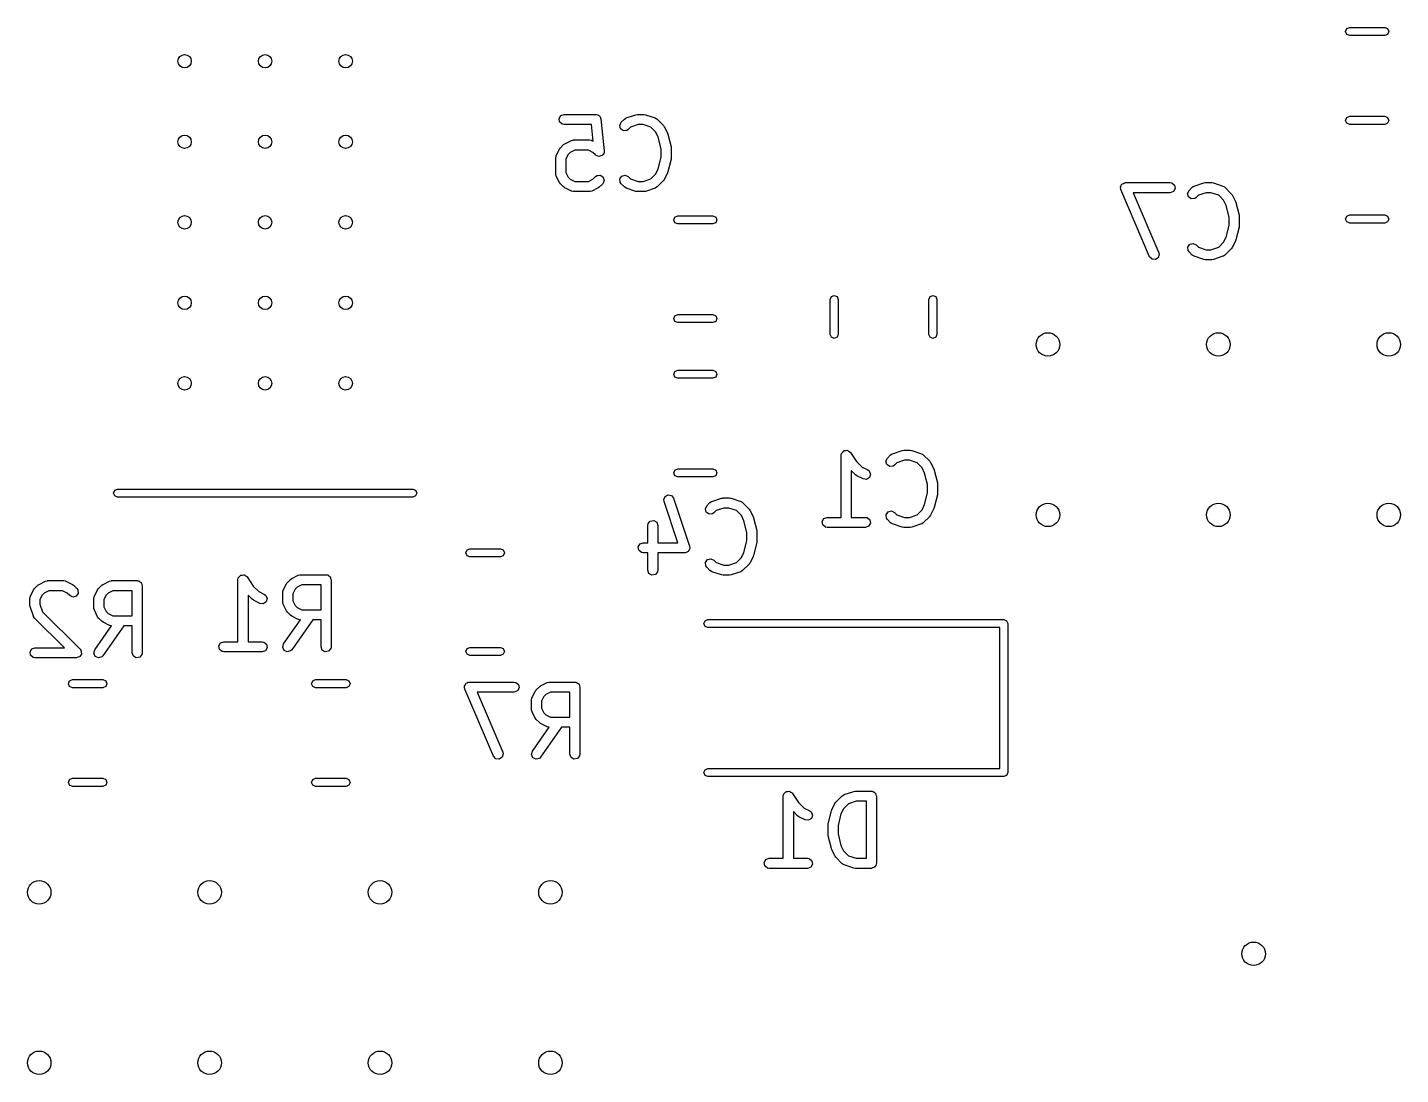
# Model space of a CAD drawing. Extents: x 0.28 to 2.02, y 0.33 to 1.71.
# Drawn here: x 1.172 to 1.978, y 0.329 to 0.943 of the extents above; entities that cross this region are included whole.
import ezdxf

# ---------------------------------------------------------------- set-up
doc = ezdxf.new("R2010")
doc.units = 0
doc.header["$MEASUREMENT"] = 0
doc.layers.add('BLACK', color=7, linetype='CONTINUOUS')

msp = doc.modelspace()

# ---------------------------------------------------------------- linework, layer by layer
at = {"layer": 'BLACK', "linetype": 'CONTINUOUS'}
for p, q in [((1.94535, 0.941063), (1.94604, 0.942733)), ((1.94604, 0.942733), (1.94771, 0.943425)), ((1.94771, 0.943425), (1.96829, 0.943425)), ((1.96829, 0.943425), (1.96996, 0.942733)), ((1.96996, 0.942733), (1.97065, 0.941063)), ((1.94604, 0.939393), (1.94535, 0.941063)), ((1.94771, 0.938701), (1.94604, 0.939393)), ((1.96829, 0.938701), (1.94771, 0.938701)), ((1.96996, 0.939393), (1.96829, 0.938701)), ((1.97065, 0.941063), (1.96996, 0.939393)), ((1.48378, 0.889977), (1.48479, 0.891726)), ((1.48413, 0.887987), (1.48378, 0.889977)), ((1.48568, 0.886689), (1.48413, 0.887987)), ((1.48479, 0.891726), (1.48669, 0.892417)), ((1.48669, 0.886511), (1.48568, 0.886689)), ((1.48669, 0.892417), (1.50544, 0.892417)), ((1.50276, 0.886511), (1.48669, 0.886511)), ((1.50374, 0.87674), (1.50276, 0.886511)), ((1.50544, 0.892417), (1.50559, 0.892389)), ((1.50559, 0.892389), (1.50566, 0.892408)), ((1.50566, 0.892408), (1.50577, 0.892358)), ((1.50577, 0.892358), (1.50645, 0.892239)), ((1.50645, 0.892239), (1.50693, 0.891835)), ((1.50693, 0.891835), (1.5075, 0.891577)), ((1.5075, 0.891577), (1.50768, 0.891206)), ((1.50768, 0.891206), (1.50799, 0.89094)), ((1.50799, 0.89094), (1.5081, 0.890323)), ((1.5081, 0.890323), (1.50837, 0.889758)), ((1.50837, 0.889758), (1.51025, 0.87101)), ((1.51937, 0.885972), (1.52022, 0.887802)), ((1.52022, 0.887802), (1.5221, 0.889677)), ((1.5221, 0.889677), (1.52294, 0.890265)), ((1.52294, 0.890265), (1.52311, 0.890281)), ((1.52311, 0.890281), (1.52325, 0.89039)), ((1.52325, 0.89039), (1.52887, 0.892265)), ((1.53029, 0.886511), (1.52578, 0.885008)), ((1.52887, 0.892265), (1.52975, 0.892395)), ((1.52975, 0.892395), (1.52981, 0.892417)), ((1.52981, 0.892417), (1.53356, 0.892417)), ((1.53308, 0.886511), (1.53029, 0.886511)), ((1.53759, 0.885008), (1.53308, 0.886511)), ((1.53356, 0.892417), (1.53443, 0.892263)), ((1.53443, 0.892263), (1.53449, 0.892265)), ((1.53449, 0.892265), (1.54012, 0.89039)), ((1.54012, 0.89039), (1.54102, 0.889902)), ((1.54102, 0.889902), (1.54111, 0.889752)), ((1.54111, 0.889752), (1.54127, 0.889677)), ((1.54127, 0.889677), (1.54502, 0.885927)), ((1.94535, 0.888937), (1.94604, 0.890607)), ((1.94604, 0.887267), (1.94535, 0.888937)), ((1.94604, 0.890607), (1.94771, 0.891299)), ((1.94771, 0.886575), (1.94604, 0.887267)), ((1.94771, 0.891299), (1.96829, 0.891299)), ((1.96829, 0.886575), (1.94771, 0.886575)), ((1.96829, 0.891299), (1.96996, 0.890607)), ((1.96996, 0.887267), (1.96829, 0.886575)), ((1.96996, 0.890607), (1.97065, 0.888937)), ((1.97065, 0.888937), (1.96996, 0.887267)), ((1.51989, 0.884021), (1.51937, 0.885972)), ((1.52155, 0.882862), (1.51989, 0.884021)), ((1.52356, 0.883038), (1.52155, 0.882862)), ((1.5244, 0.883626), (1.52356, 0.883038)), ((1.52578, 0.885008), (1.5244, 0.883626)), ((1.54051, 0.88209), (1.53759, 0.885008)), ((1.54202, 0.879059), (1.54051, 0.88209)), ((1.54373, 0.872227), (1.54202, 0.879059)), ((1.54502, 0.885927), (1.54553, 0.885204)), ((1.54553, 0.885204), (1.54557, 0.88516)), ((1.54557, 0.88516), (1.54745, 0.881411)), ((1.54745, 0.881411), (1.54759, 0.880922)), ((1.54759, 0.880922), (1.54767, 0.880806)), ((1.54767, 0.880806), (1.54955, 0.873307)), ((1.48217, 0.868287), (1.48405, 0.872037)), ((1.48405, 0.872037), (1.48457, 0.872746)), ((1.48457, 0.872746), (1.4846, 0.872804)), ((1.4846, 0.872804), (1.48648, 0.874679)), ((1.48648, 0.874679), (1.4872, 0.875185)), ((1.4872, 0.875185), (1.48724, 0.875232)), ((1.48724, 0.875232), (1.49099, 0.877107)), ((1.49301, 0.871513), (1.49031, 0.870164)), ((1.49099, 0.877107), (1.49198, 0.877399)), ((1.49198, 0.877399), (1.49215, 0.877358)), ((1.49215, 0.877358), (1.49231, 0.877418)), ((1.49231, 0.877418), (1.50169, 0.877418)), ((1.50099, 0.871513), (1.49301, 0.871513)), ((1.50369, 0.870164), (1.50099, 0.871513)), ((1.50169, 0.877418), (1.5027, 0.87724)), ((1.5027, 0.87724), (1.50283, 0.877127)), ((1.50283, 0.877127), (1.50301, 0.877107)), ((1.50301, 0.877107), (1.50374, 0.87674)), ((1.51025, 0.87101), (1.51017, 0.869987)), ((1.54373, 0.86733), (1.54373, 0.872227)), ((1.54955, 0.873307), (1.54959, 0.872719)), ((1.54959, 0.872719), (1.54963, 0.872591)), ((1.54963, 0.872591), (1.54963, 0.866967)), ((1.48186, 0.866967), (1.48204, 0.867977)), ((1.48186, 0.857593), (1.48186, 0.866967)), ((1.48204, 0.867977), (1.48215, 0.868112)), ((1.48215, 0.868112), (1.48217, 0.868287)), ((1.48912, 0.868967), (1.48777, 0.86627)), ((1.48777, 0.86627), (1.48777, 0.85829)), ((1.49031, 0.870164), (1.48912, 0.868967)), ((1.50522, 0.868628), (1.50369, 0.870164)), ((1.50524, 0.86862), (1.50522, 0.868628)), ((1.50525, 0.868603), (1.50524, 0.86862)), ((1.50616, 0.868194), (1.50525, 0.868603)), ((1.50705, 0.867775), (1.50616, 0.868194)), ((1.50707, 0.86778), (1.50705, 0.867775)), ((1.50709, 0.867772), (1.50707, 0.86778)), ((1.50805, 0.868041), (1.50709, 0.867772)), ((1.50901, 0.868297), (1.50805, 0.868041)), ((1.50902, 0.868313), (1.50901, 0.868297)), ((1.50904, 0.868319), (1.50902, 0.868313)), ((1.5096, 0.86914), (1.50904, 0.868319)), ((1.51016, 0.869952), (1.5096, 0.86914)), ((1.51017, 0.869987), (1.51016, 0.869971)), ((1.51016, 0.869971), (1.51016, 0.869952)), ((1.54202, 0.860498), (1.54373, 0.86733)), ((1.54955, 0.866251), (1.54767, 0.858751)), ((1.54963, 0.866967), (1.54953, 0.866386)), ((1.54953, 0.866386), (1.54955, 0.866251)), ((1.48192, 0.857427), (1.48186, 0.857593)), ((1.48188, 0.857255), (1.48192, 0.857427)), ((1.48217, 0.856272), (1.48188, 0.857255)), ((1.48405, 0.852523), (1.48217, 0.856272)), ((1.48777, 0.85829), (1.48912, 0.855592)), ((1.48912, 0.855592), (1.49031, 0.854395)), ((1.49031, 0.854395), (1.49301, 0.853046)), ((1.50099, 0.853046), (1.50369, 0.854395)), ((1.50369, 0.854395), (1.50522, 0.855931)), ((1.50522, 0.855931), (1.50606, 0.856519)), ((1.50606, 0.856519), (1.50808, 0.856695)), ((1.50808, 0.856695), (1.50973, 0.855537)), ((1.50973, 0.855537), (1.51025, 0.853586)), ((1.51946, 0.854608), (1.52062, 0.856262)), ((1.51963, 0.852595), (1.51946, 0.854608)), ((1.52062, 0.856262), (1.52257, 0.856785)), ((1.52257, 0.856785), (1.5244, 0.855931)), ((1.5244, 0.855931), (1.52578, 0.854549)), ((1.52578, 0.854549), (1.53029, 0.853046)), ((1.53308, 0.853046), (1.53759, 0.854549)), ((1.53759, 0.854549), (1.54051, 0.857467)), ((1.54051, 0.857467), (1.54202, 0.860498)), ((1.54557, 0.854398), (1.54505, 0.853689)), ((1.54745, 0.858147), (1.54557, 0.854398)), ((1.54746, 0.858286), (1.54745, 0.858147)), ((1.54767, 0.858751), (1.54746, 0.858286)), ((1.48409, 0.852479), (1.48405, 0.852523)), ((1.4846, 0.851755), (1.48409, 0.852479)), ((1.48648, 0.849881), (1.4846, 0.851755)), ((1.48653, 0.849853), (1.48648, 0.849881)), ((1.48724, 0.849327), (1.48653, 0.849853)), ((1.49099, 0.847453), (1.48724, 0.849327)), ((1.49117, 0.847433), (1.49099, 0.847453)), ((1.4913, 0.847319), (1.49117, 0.847433)), ((1.49231, 0.847141), (1.4913, 0.847319)), ((1.50169, 0.847141), (1.49231, 0.847141)), ((1.49301, 0.853046), (1.50099, 0.853046)), ((1.50185, 0.847201), (1.50169, 0.847141)), ((1.50202, 0.84716), (1.50185, 0.847201)), ((1.50301, 0.847453), (1.50202, 0.84716)), ((1.50676, 0.849327), (1.50301, 0.847453)), ((1.5068, 0.849374), (1.50676, 0.849327)), ((1.50752, 0.849881), (1.5068, 0.849374)), ((1.5094, 0.851755), (1.50752, 0.849881)), ((1.51025, 0.853586), (1.5094, 0.851755)), ((1.52022, 0.851755), (1.51963, 0.852595)), ((1.5221, 0.849881), (1.52022, 0.851755)), ((1.52226, 0.849806), (1.5221, 0.849881)), ((1.52235, 0.849656), (1.52226, 0.849806)), ((1.52325, 0.849167), (1.52235, 0.849656)), ((1.52887, 0.847293), (1.52325, 0.849167)), ((1.52894, 0.847294), (1.52887, 0.847293)), ((1.52981, 0.847141), (1.52894, 0.847294)), ((1.53356, 0.847141), (1.52981, 0.847141)), ((1.53029, 0.853046), (1.53308, 0.853046)), ((1.53362, 0.847163), (1.53356, 0.847141)), ((1.53449, 0.847293), (1.53362, 0.847163)), ((1.54012, 0.849167), (1.53449, 0.847293)), ((1.54025, 0.849277), (1.54012, 0.849167)), ((1.54043, 0.849292), (1.54025, 0.849277)), ((1.54127, 0.849881), (1.54043, 0.849292)), ((1.54502, 0.85363), (1.54127, 0.849881)), ((1.54505, 0.853689), (1.54502, 0.85363)), ((1.81324, 0.849299), (1.81334, 0.849633)), ((1.81348, 0.848301), (1.81324, 0.849299)), ((1.81328, 0.849977), (1.81363, 0.850573)), ((1.81334, 0.849633), (1.81328, 0.849977)), ((1.83035, 0.808931), (1.81348, 0.848301)), ((1.81363, 0.850573), (1.81383, 0.851233)), ((1.81383, 0.851233), (1.81412, 0.851424)), ((1.81412, 0.851424), (1.81429, 0.851726)), ((1.81429, 0.851726), (1.81494, 0.851961)), ((1.81494, 0.851961), (1.81552, 0.852339)), ((1.81552, 0.852339), (1.81586, 0.852297)), ((1.81586, 0.852297), (1.81619, 0.852417)), ((1.81619, 0.852417), (1.84244, 0.852417)), ((1.84244, 0.846511), (1.82067, 0.846511)), ((1.82067, 0.846511), (1.83578, 0.811257)), ((1.84244, 0.852417), (1.84345, 0.852239)), ((1.84434, 0.847202), (1.84244, 0.846511)), ((1.84345, 0.852239), (1.845, 0.85094)), ((1.84535, 0.848951), (1.84434, 0.847202)), ((1.845, 0.85094), (1.84535, 0.848951)), ((1.85262, 0.845972), (1.85347, 0.847802)), ((1.85347, 0.847802), (1.85535, 0.849677)), ((1.85535, 0.849677), (1.85619, 0.850265)), ((1.85619, 0.850265), (1.85636, 0.850281)), ((1.85636, 0.850281), (1.8565, 0.85039)), ((1.8565, 0.85039), (1.86213, 0.852265)), ((1.86354, 0.846511), (1.85903, 0.845008)), ((1.86213, 0.852265), (1.863, 0.852395)), ((1.863, 0.852395), (1.86306, 0.852417)), ((1.86306, 0.852417), (1.86681, 0.852417)), ((1.86633, 0.846511), (1.86354, 0.846511)), ((1.87084, 0.845008), (1.86633, 0.846511)), ((1.86681, 0.852417), (1.86768, 0.852263)), ((1.86768, 0.852263), (1.86774, 0.852265)), ((1.86774, 0.852265), (1.87337, 0.85039)), ((1.87337, 0.85039), (1.87427, 0.849902)), ((1.87427, 0.849902), (1.87436, 0.849752)), ((1.87436, 0.849752), (1.87452, 0.849677)), ((1.87452, 0.849677), (1.87827, 0.845927)), ((1.85314, 0.844021), (1.85262, 0.845972)), ((1.8548, 0.842862), (1.85314, 0.844021)), ((1.85681, 0.843038), (1.8548, 0.842862)), ((1.85765, 0.843626), (1.85681, 0.843038)), ((1.85903, 0.845008), (1.85765, 0.843626)), ((1.87376, 0.84209), (1.87084, 0.845008)), ((1.87527, 0.839059), (1.87376, 0.84209)), ((1.87698, 0.832227), (1.87527, 0.839059)), ((1.87827, 0.845927), (1.87878, 0.845204)), ((1.87878, 0.845204), (1.87883, 0.84516)), ((1.87883, 0.84516), (1.8807, 0.841411)), ((1.8807, 0.841411), (1.88085, 0.840922)), ((1.88085, 0.840922), (1.88092, 0.840806)), ((1.88092, 0.840806), (1.8828, 0.833307)), ((1.55113, 0.830512), (1.55182, 0.832182)), ((1.55182, 0.828841), (1.55113, 0.830512)), ((1.55182, 0.832182), (1.55349, 0.832874)), ((1.55349, 0.832874), (1.57407, 0.832874)), ((1.57407, 0.832874), (1.57574, 0.832182)), ((1.57574, 0.832182), (1.57643, 0.830512)), ((1.57643, 0.830512), (1.57574, 0.828841)), ((1.87698, 0.82733), (1.87698, 0.832227)), ((1.8828, 0.833307), (1.88284, 0.832719)), ((1.88284, 0.832719), (1.88289, 0.832591)), ((1.88289, 0.832591), (1.88289, 0.826967)), ((1.94535, 0.831063), (1.94604, 0.832733)), ((1.94604, 0.829393), (1.94535, 0.831063)), ((1.94604, 0.832733), (1.94771, 0.833425)), ((1.94771, 0.833425), (1.96829, 0.833425)), ((1.96829, 0.833425), (1.96996, 0.832733)), ((1.96996, 0.832733), (1.97065, 0.831063)), ((1.97065, 0.831063), (1.96996, 0.829393)), ((1.55349, 0.82815), (1.55182, 0.828841)), ((1.57407, 0.82815), (1.55349, 0.82815)), ((1.57574, 0.828841), (1.57407, 0.82815)), ((1.87527, 0.820498), (1.87698, 0.82733)), ((1.8828, 0.826251), (1.88092, 0.818751)), ((1.88289, 0.826967), (1.88278, 0.826386)), ((1.88278, 0.826386), (1.8828, 0.826251)), ((1.94771, 0.828701), (1.94604, 0.829393)), ((1.96829, 0.828701), (1.94771, 0.828701)), ((1.96996, 0.829393), (1.96829, 0.828701)), ((1.85271, 0.814608), (1.85387, 0.816262)), ((1.85289, 0.812595), (1.85271, 0.814608)), ((1.85387, 0.816262), (1.85582, 0.816785)), ((1.85582, 0.816785), (1.85765, 0.815931)), ((1.85765, 0.815931), (1.85903, 0.814549)), ((1.85903, 0.814549), (1.86354, 0.813046)), ((1.86633, 0.813046), (1.87084, 0.814549)), ((1.87084, 0.814549), (1.87376, 0.817467)), ((1.87376, 0.817467), (1.87527, 0.820498)), ((1.87883, 0.814398), (1.8783, 0.813689)), ((1.8807, 0.818147), (1.87883, 0.814398)), ((1.88072, 0.818286), (1.8807, 0.818147)), ((1.88092, 0.818751), (1.88072, 0.818286)), ((1.83173, 0.807458), (1.83035, 0.808931)), ((1.83374, 0.807219), (1.83173, 0.807458)), ((1.83543, 0.808325), (1.83374, 0.807219)), ((1.83601, 0.810259), (1.83543, 0.808325)), ((1.83578, 0.811257), (1.83601, 0.810259)), ((1.85347, 0.811755), (1.85289, 0.812595)), ((1.85535, 0.809881), (1.85347, 0.811755)), ((1.85551, 0.809806), (1.85535, 0.809881)), ((1.8556, 0.809656), (1.85551, 0.809806)), ((1.8565, 0.809167), (1.8556, 0.809656)), ((1.86213, 0.807293), (1.8565, 0.809167)), ((1.86219, 0.807294), (1.86213, 0.807293)), ((1.86306, 0.807141), (1.86219, 0.807294)), ((1.86681, 0.807141), (1.86306, 0.807141)), ((1.86354, 0.813046), (1.86633, 0.813046)), ((1.86687, 0.807163), (1.86681, 0.807141)), ((1.86774, 0.807293), (1.86687, 0.807163)), ((1.87337, 0.809167), (1.86774, 0.807293)), ((1.87351, 0.809277), (1.87337, 0.809167)), ((1.87368, 0.809292), (1.87351, 0.809277)), ((1.87452, 0.809881), (1.87368, 0.809292)), ((1.87827, 0.81363), (1.87452, 0.809881)), ((1.8783, 0.813689), (1.87827, 0.81363)), ((1.64291, 0.783908), (1.64361, 0.785578)), ((1.64291, 0.763337), (1.64291, 0.783908)), ((1.64361, 0.785578), (1.64528, 0.78627)), ((1.64528, 0.78627), (1.64695, 0.785578)), ((1.64695, 0.785578), (1.64764, 0.783908)), ((1.64764, 0.783908), (1.64764, 0.763337)), ((1.70079, 0.783908), (1.70148, 0.785578)), ((1.70079, 0.763337), (1.70079, 0.783908)), ((1.70148, 0.785578), (1.70315, 0.78627)), ((1.70315, 0.78627), (1.70482, 0.785578)), ((1.70482, 0.785578), (1.70551, 0.783908)), ((1.70551, 0.783908), (1.70551, 0.763337)), ((1.55113, 0.772638), (1.55182, 0.774308)), ((1.55182, 0.774308), (1.55349, 0.775)), ((1.55349, 0.775), (1.57407, 0.775)), ((1.57407, 0.775), (1.57574, 0.774308)), ((1.57574, 0.774308), (1.57643, 0.772638)), ((1.55182, 0.770967), (1.55113, 0.772638)), ((1.55349, 0.770276), (1.55182, 0.770967)), ((1.57407, 0.770276), (1.55349, 0.770276)), ((1.57574, 0.770967), (1.57407, 0.770276)), ((1.57643, 0.772638), (1.57574, 0.770967)), ((1.64361, 0.761666), (1.64291, 0.763337)), ((1.64528, 0.760974), (1.64361, 0.761666)), ((1.64695, 0.761666), (1.64528, 0.760974)), ((1.64764, 0.763337), (1.64695, 0.761666)), ((1.70148, 0.761666), (1.70079, 0.763337)), ((1.70315, 0.760974), (1.70148, 0.761666)), ((1.70482, 0.761666), (1.70315, 0.760974)), ((1.70551, 0.763337), (1.70482, 0.761666)), ((1.55113, 0.739961), (1.55182, 0.741631)), ((1.55182, 0.741631), (1.55349, 0.742323)), ((1.55349, 0.742323), (1.57407, 0.742323)), ((1.57407, 0.742323), (1.57574, 0.741631)), ((1.57574, 0.741631), (1.57643, 0.739961)), ((1.55182, 0.73829), (1.55113, 0.739961)), ((1.55349, 0.737598), (1.55182, 0.73829)), ((1.57407, 0.737598), (1.55349, 0.737598)), ((1.57574, 0.73829), (1.57407, 0.737598)), ((1.57643, 0.739961), (1.57574, 0.73829)), ((1.64936, 0.692464), (1.64954, 0.693474)), ((1.64954, 0.693474), (1.64965, 0.693604)), ((1.64965, 0.693604), (1.64967, 0.693773)), ((1.64967, 0.693773), (1.65029, 0.694364)), ((1.65029, 0.694364), (1.65084, 0.695021)), ((1.65084, 0.695021), (1.65101, 0.69505)), ((1.65101, 0.69505), (1.65113, 0.695168)), ((1.65113, 0.695168), (1.65198, 0.695223)), ((1.65198, 0.695223), (1.65283, 0.695372)), ((1.65283, 0.695372), (1.65297, 0.695287)), ((1.65297, 0.695287), (1.65314, 0.695298)), ((1.65314, 0.695298), (1.65383, 0.69479)), ((1.65383, 0.69479), (1.65458, 0.694362)), ((1.65458, 0.694362), (1.65463, 0.694202)), ((1.65463, 0.694202), (1.65477, 0.694102)), ((1.65477, 0.694102), (1.65836, 0.688721)), ((1.67835, 0.692677), (1.67919, 0.693265)), ((1.67919, 0.693265), (1.67936, 0.693281)), ((1.67936, 0.693281), (1.6795, 0.69339)), ((1.6795, 0.69339), (1.68513, 0.695265)), ((1.68513, 0.695265), (1.686, 0.695395)), ((1.686, 0.695395), (1.68606, 0.695417)), ((1.68606, 0.695417), (1.68981, 0.695417)), ((1.68981, 0.695417), (1.69068, 0.695263)), ((1.69068, 0.695263), (1.69074, 0.695265)), ((1.69074, 0.695265), (1.69637, 0.69339)), ((1.69637, 0.69339), (1.69727, 0.692902)), ((1.64936, 0.656046), (1.64936, 0.692464)), ((1.65836, 0.688721), (1.66156, 0.685517)), ((1.66156, 0.685517), (1.66488, 0.683856)), ((1.67562, 0.688972), (1.67647, 0.690802)), ((1.67614, 0.687021), (1.67562, 0.688972)), ((1.6778, 0.685862), (1.67614, 0.687021)), ((1.67647, 0.690802), (1.67835, 0.692677)), ((1.67981, 0.686038), (1.6778, 0.685862)), ((1.68065, 0.686626), (1.67981, 0.686038)), ((1.68203, 0.688008), (1.68065, 0.686626)), ((1.68654, 0.689511), (1.68203, 0.688008)), ((1.68933, 0.689511), (1.68654, 0.689511)), ((1.69384, 0.688008), (1.68933, 0.689511)), ((1.69676, 0.68509), (1.69384, 0.688008)), ((1.69827, 0.682059), (1.69676, 0.68509)), ((1.69727, 0.692902), (1.69736, 0.692752)), ((1.69736, 0.692752), (1.69752, 0.692677)), ((1.69752, 0.692677), (1.70127, 0.688927)), ((1.70127, 0.688927), (1.70178, 0.688204)), ((1.70178, 0.688204), (1.70183, 0.68816)), ((1.70183, 0.68816), (1.7037, 0.684411)), ((1.55113, 0.682087), (1.55182, 0.683757)), ((1.55182, 0.680416), (1.55113, 0.682087)), ((1.55182, 0.683757), (1.55349, 0.684449)), ((1.55349, 0.679724), (1.55182, 0.680416)), ((1.55349, 0.684449), (1.57407, 0.684449)), ((1.57407, 0.679724), (1.55349, 0.679724)), ((1.57407, 0.684449), (1.57574, 0.683757)), ((1.57574, 0.680416), (1.57407, 0.679724)), ((1.57574, 0.683757), (1.57643, 0.682087)), ((1.57643, 0.682087), (1.57574, 0.680416)), ((1.65773, 0.681002), (1.65527, 0.68346)), ((1.65527, 0.68346), (1.65527, 0.656046)), ((1.65778, 0.680975), (1.65773, 0.681002)), ((1.65849, 0.680449), (1.65778, 0.680975)), ((1.66224, 0.678574), (1.65849, 0.680449)), ((1.66425, 0.678343), (1.66224, 0.678574)), ((1.66594, 0.679456), (1.66425, 0.678343)), ((1.66488, 0.683856), (1.66571, 0.683245)), ((1.66571, 0.683245), (1.66651, 0.681392)), ((1.66651, 0.681392), (1.66594, 0.679456)), ((1.69998, 0.675227), (1.69827, 0.682059)), ((1.7037, 0.684411), (1.70385, 0.683922)), ((1.70385, 0.683922), (1.70392, 0.683806)), ((1.70392, 0.683806), (1.7058, 0.676307)), ((1.22234, 0.670276), (1.22303, 0.671946)), ((1.22303, 0.668605), (1.22234, 0.670276)), ((1.22303, 0.671946), (1.2247, 0.672638)), ((1.2247, 0.672638), (1.31132, 0.672638)), ((1.31132, 0.672638), (1.39793, 0.672638)), ((1.39793, 0.672638), (1.3996, 0.671946)), ((1.3996, 0.671946), (1.4003, 0.670276)), ((1.4003, 0.670276), (1.3996, 0.668605)), ((1.54598, 0.668298), (1.54776, 0.669259)), ((1.54776, 0.669259), (1.54974, 0.668854)), ((1.54974, 0.668854), (1.55099, 0.667272)), ((1.69827, 0.663498), (1.69998, 0.67033)), ((1.69998, 0.67033), (1.69998, 0.675227)), ((1.7058, 0.669251), (1.70392, 0.661751)), ((1.70589, 0.669967), (1.70578, 0.669386)), ((1.70578, 0.669386), (1.7058, 0.669251)), ((1.7058, 0.676307), (1.70584, 0.675719)), ((1.70584, 0.675719), (1.70589, 0.675591)), ((1.70589, 0.675591), (1.70589, 0.669967)), ((1.2247, 0.667913), (1.22303, 0.668605)), ((1.31132, 0.667913), (1.2247, 0.667913)), ((1.39793, 0.667913), (1.31132, 0.667913)), ((1.3996, 0.668605), (1.39793, 0.667913)), ((1.54524, 0.666419), (1.54598, 0.668298)), ((1.54539, 0.665405), (1.54524, 0.666419)), ((1.55347, 0.64117), (1.54539, 0.665405)), ((1.55099, 0.667272), (1.56036, 0.639151)), ((1.56962, 0.660972), (1.57047, 0.662802)), ((1.57014, 0.659021), (1.56962, 0.660972)), ((1.57047, 0.662802), (1.57235, 0.664677)), ((1.57235, 0.664677), (1.57319, 0.665265)), ((1.57319, 0.665265), (1.57336, 0.665281)), ((1.57336, 0.665281), (1.5735, 0.66539)), ((1.5735, 0.66539), (1.57913, 0.667265)), ((1.58054, 0.661511), (1.57603, 0.660008)), ((1.57913, 0.667265), (1.58, 0.667395)), ((1.58, 0.667395), (1.58006, 0.667417)), ((1.58006, 0.667417), (1.58381, 0.667417)), ((1.58333, 0.661511), (1.58054, 0.661511)), ((1.58784, 0.660008), (1.58333, 0.661511)), ((1.58381, 0.667417), (1.58468, 0.667263)), ((1.58468, 0.667263), (1.58474, 0.667265)), ((1.58474, 0.667265), (1.59037, 0.66539)), ((1.59037, 0.66539), (1.59127, 0.664902)), ((1.59127, 0.664902), (1.59136, 0.664752)), ((1.59136, 0.664752), (1.59152, 0.664677)), ((1.59152, 0.664677), (1.59527, 0.660927)), ((1.59527, 0.660927), (1.59578, 0.660204)), ((1.69676, 0.660467), (1.69827, 0.663498)), ((1.7037, 0.661147), (1.70183, 0.657398)), ((1.70372, 0.661286), (1.7037, 0.661147)), ((1.70392, 0.661751), (1.70372, 0.661286)), ((1.53604, 0.65235), (1.53734, 0.653898)), ((1.53734, 0.653898), (1.53933, 0.654248)), ((1.53933, 0.654248), (1.54108, 0.653238)), ((1.54108, 0.653238), (1.54177, 0.65134)), ((1.5718, 0.657862), (1.57014, 0.659021)), ((1.57381, 0.658038), (1.5718, 0.657862)), ((1.57465, 0.658626), (1.57381, 0.658038)), ((1.57603, 0.660008), (1.57465, 0.658626)), ((1.59076, 0.65709), (1.58784, 0.660008)), ((1.59227, 0.654059), (1.59076, 0.65709)), ((1.59398, 0.647227), (1.59227, 0.654059)), ((1.59578, 0.660204), (1.59583, 0.66016)), ((1.59583, 0.66016), (1.5977, 0.656411)), ((1.5977, 0.656411), (1.59785, 0.655922)), ((1.59785, 0.655922), (1.59792, 0.655806)), ((1.59792, 0.655806), (1.5998, 0.648307)), ((1.63816, 0.653606), (1.63917, 0.655356)), ((1.63851, 0.651617), (1.63816, 0.653606)), ((1.63917, 0.655356), (1.64107, 0.656046)), ((1.64107, 0.656046), (1.64936, 0.656046)), ((1.65527, 0.656046), (1.66356, 0.656046)), ((1.66356, 0.656046), (1.66457, 0.655868)), ((1.66457, 0.655868), (1.66612, 0.65457)), ((1.66612, 0.65457), (1.66647, 0.652581)), ((1.67571, 0.657608), (1.67687, 0.659262)), ((1.67589, 0.655595), (1.67571, 0.657608)), ((1.67647, 0.654755), (1.67589, 0.655595)), ((1.67835, 0.652881), (1.67647, 0.654755)), ((1.67687, 0.659262), (1.67882, 0.659785)), ((1.67851, 0.652806), (1.67835, 0.652881)), ((1.6786, 0.652656), (1.67851, 0.652806)), ((1.6795, 0.652167), (1.6786, 0.652656)), ((1.67882, 0.659785), (1.68065, 0.658931)), ((1.68065, 0.658931), (1.68203, 0.657549)), ((1.68203, 0.657549), (1.68654, 0.656046)), ((1.68654, 0.656046), (1.68933, 0.656046)), ((1.68933, 0.656046), (1.69384, 0.657549)), ((1.69384, 0.657549), (1.69676, 0.660467)), ((1.69752, 0.652881), (1.69668, 0.652292)), ((1.70127, 0.65663), (1.69752, 0.652881)), ((1.7013, 0.656689), (1.70127, 0.65663)), ((1.70183, 0.657398), (1.7013, 0.656689)), ((1.53586, 0.65134), (1.53604, 0.65235)), ((1.53586, 0.64117), (1.53586, 0.65134)), ((1.54177, 0.65134), (1.54177, 0.64117)), ((1.59398, 0.64233), (1.59398, 0.647227)), ((1.5998, 0.648307), (1.59984, 0.647719)), ((1.59984, 0.647719), (1.59989, 0.647591)), ((1.59989, 0.647591), (1.59989, 0.641967)), ((1.64006, 0.650319), (1.63851, 0.651617)), ((1.64107, 0.650141), (1.64006, 0.650319)), ((1.66356, 0.650141), (1.64107, 0.650141)), ((1.66546, 0.650832), (1.66356, 0.650141)), ((1.66647, 0.652581), (1.66546, 0.650832)), ((1.68513, 0.650293), (1.6795, 0.652167)), ((1.68519, 0.650294), (1.68513, 0.650293)), ((1.68606, 0.650141), (1.68519, 0.650294)), ((1.68981, 0.650141), (1.68606, 0.650141)), ((1.68987, 0.650163), (1.68981, 0.650141)), ((1.69074, 0.650293), (1.68987, 0.650163)), ((1.69637, 0.652167), (1.69074, 0.650293)), ((1.69651, 0.652277), (1.69637, 0.652167)), ((1.69668, 0.652292), (1.69651, 0.652277)), ((1.42915, 0.635236), (1.42984, 0.636907)), ((1.42984, 0.636907), (1.43151, 0.637598)), ((1.43151, 0.637598), (1.44939, 0.637598)), ((1.44939, 0.637598), (1.45106, 0.636907)), ((1.45106, 0.636907), (1.45175, 0.635236)), ((1.53028, 0.63873), (1.53129, 0.640479)), ((1.53063, 0.636741), (1.53028, 0.63873)), ((1.53218, 0.635442), (1.53063, 0.636741)), ((1.53129, 0.640479), (1.53319, 0.64117)), ((1.53319, 0.64117), (1.53586, 0.64117)), ((1.54177, 0.64117), (1.55347, 0.64117)), ((1.56007, 0.637007), (1.55977, 0.636258)), ((1.56047, 0.637704), (1.56007, 0.637007)), ((1.56036, 0.639151), (1.56052, 0.638136)), ((1.56052, 0.638136), (1.56043, 0.637927)), ((1.56043, 0.637927), (1.56047, 0.637704)), ((1.59227, 0.635498), (1.59398, 0.64233)), ((1.5998, 0.641251), (1.59792, 0.633751)), ((1.59989, 0.641967), (1.59978, 0.641386)), ((1.59978, 0.641386), (1.5998, 0.641251)), ((1.42984, 0.633566), (1.42915, 0.635236)), ((1.43151, 0.632874), (1.42984, 0.633566)), ((1.44939, 0.632874), (1.43151, 0.632874)), ((1.45106, 0.633566), (1.44939, 0.632874)), ((1.45175, 0.635236), (1.45106, 0.633566)), ((1.53319, 0.635264), (1.53218, 0.635442)), ((1.53586, 0.635264), (1.53319, 0.635264)), ((1.53586, 0.625094), (1.53586, 0.635264)), ((1.55756, 0.635264), (1.54177, 0.635264)), ((1.54177, 0.635264), (1.54177, 0.625094)), ((1.55778, 0.635342), (1.55756, 0.635264)), ((1.558, 0.635296), (1.55778, 0.635342)), ((1.5587, 0.63568), (1.558, 0.635296)), ((1.55946, 0.635955), (1.5587, 0.63568)), ((1.55957, 0.636151), (1.55946, 0.635955)), ((1.55977, 0.636258), (1.55957, 0.636151)), ((1.56971, 0.629608), (1.57087, 0.631262)), ((1.56989, 0.627595), (1.56971, 0.629608)), ((1.57087, 0.631262), (1.57282, 0.631785)), ((1.57282, 0.631785), (1.57465, 0.630931)), ((1.57465, 0.630931), (1.57603, 0.629549)), ((1.57603, 0.629549), (1.58054, 0.628046)), ((1.58333, 0.628046), (1.58784, 0.629549)), ((1.58784, 0.629549), (1.59076, 0.632467)), ((1.59076, 0.632467), (1.59227, 0.635498)), ((1.59527, 0.62863), (1.59152, 0.624881)), ((1.5953, 0.628689), (1.59527, 0.62863)), ((1.59583, 0.629398), (1.5953, 0.628689)), ((1.5977, 0.633147), (1.59583, 0.629398)), ((1.59772, 0.633286), (1.5977, 0.633147)), ((1.59792, 0.633751), (1.59772, 0.633286)), ((1.29536, 0.619464), (1.29554, 0.620474)), ((1.29554, 0.620474), (1.29565, 0.620604)), ((1.29565, 0.620604), (1.29567, 0.620773)), ((1.29567, 0.620773), (1.29629, 0.621364)), ((1.29629, 0.621364), (1.29684, 0.622021)), ((1.29684, 0.622021), (1.29701, 0.62205)), ((1.29701, 0.62205), (1.29713, 0.622168)), ((1.29713, 0.622168), (1.29798, 0.622223)), ((1.29798, 0.622223), (1.29883, 0.622372)), ((1.29883, 0.622372), (1.29897, 0.622287)), ((1.29897, 0.622287), (1.29914, 0.622298)), ((1.29914, 0.622298), (1.29983, 0.62179)), ((1.29983, 0.62179), (1.30058, 0.621362)), ((1.30058, 0.621362), (1.30063, 0.621202)), ((1.30063, 0.621202), (1.30077, 0.621102)), ((1.30077, 0.621102), (1.30436, 0.615721)), ((1.32699, 0.62023), (1.33074, 0.622105)), ((1.33074, 0.622105), (1.33172, 0.622397)), ((1.33172, 0.622397), (1.33189, 0.622356)), ((1.33189, 0.622356), (1.33206, 0.622417)), ((1.33206, 0.622417), (1.34706, 0.622417)), ((1.34706, 0.622417), (1.34744, 0.622349)), ((1.34744, 0.622349), (1.34757, 0.622372)), ((1.34757, 0.622372), (1.34769, 0.622306)), ((1.34769, 0.622306), (1.34807, 0.622239)), ((1.34807, 0.622239), (1.34866, 0.621745)), ((1.34866, 0.621745), (1.34932, 0.621362)), ((1.34932, 0.621362), (1.34941, 0.621111)), ((1.34941, 0.621111), (1.34962, 0.62094)), ((1.34962, 0.62094), (1.34975, 0.620185)), ((1.53655, 0.623196), (1.53586, 0.625094)), ((1.5383, 0.622186), (1.53655, 0.623196)), ((1.54029, 0.622537), (1.5383, 0.622186)), ((1.54159, 0.624084), (1.54029, 0.622537)), ((1.54177, 0.625094), (1.54159, 0.624084)), ((1.57047, 0.626755), (1.56989, 0.627595)), ((1.57235, 0.624881), (1.57047, 0.626755)), ((1.57251, 0.624806), (1.57235, 0.624881)), ((1.5726, 0.624656), (1.57251, 0.624806)), ((1.5735, 0.624167), (1.5726, 0.624656)), ((1.57913, 0.622293), (1.5735, 0.624167)), ((1.57919, 0.622294), (1.57913, 0.622293)), ((1.58006, 0.622141), (1.57919, 0.622294)), ((1.58381, 0.622141), (1.58006, 0.622141)), ((1.58054, 0.628046), (1.58333, 0.628046)), ((1.58387, 0.622163), (1.58381, 0.622141)), ((1.58474, 0.622293), (1.58387, 0.622163)), ((1.59037, 0.624167), (1.58474, 0.622293)), ((1.59051, 0.624277), (1.59037, 0.624167)), ((1.59068, 0.624292), (1.59051, 0.624277)), ((1.59152, 0.624881), (1.59068, 0.624292)), ((1.17361, 0.609773), (1.17549, 0.613523)), ((1.17549, 0.613523), (1.17601, 0.614232)), ((1.17601, 0.614232), (1.17604, 0.61429)), ((1.17604, 0.61429), (1.17791, 0.616165)), ((1.17791, 0.616165), (1.17864, 0.616671)), ((1.17864, 0.616671), (1.17868, 0.616718)), ((1.17868, 0.616718), (1.18243, 0.618593)), ((1.18445, 0.612999), (1.18175, 0.611651)), ((1.18243, 0.618593), (1.18341, 0.618885)), ((1.18341, 0.618885), (1.18358, 0.618844)), ((1.18358, 0.618844), (1.18375, 0.618905)), ((1.18375, 0.618905), (1.19312, 0.618905)), ((1.19243, 0.612999), (1.18445, 0.612999)), ((1.19512, 0.611651), (1.19243, 0.612999)), ((1.19312, 0.618905), (1.19413, 0.618727)), ((1.19413, 0.618727), (1.19427, 0.618613)), ((1.19427, 0.618613), (1.19444, 0.618593)), ((1.19444, 0.618593), (1.19819, 0.616718)), ((1.19819, 0.616718), (1.1989, 0.616192)), ((1.1989, 0.616192), (1.19896, 0.616165)), ((1.19896, 0.616165), (1.20084, 0.61429)), ((1.20084, 0.61429), (1.20142, 0.61345)), ((1.20142, 0.61345), (1.2016, 0.611438)), ((1.21111, 0.609773), (1.21298, 0.613523)), ((1.21298, 0.613523), (1.21351, 0.614232)), ((1.21351, 0.614232), (1.21353, 0.61429)), ((1.21353, 0.61429), (1.21541, 0.616165)), ((1.21541, 0.616165), (1.21613, 0.616671)), ((1.21613, 0.616671), (1.21618, 0.616718)), ((1.21618, 0.616718), (1.21993, 0.618593)), ((1.22194, 0.612999), (1.21925, 0.611651)), ((1.21993, 0.618593), (1.22091, 0.618885)), ((1.22091, 0.618885), (1.22108, 0.618844)), ((1.22108, 0.618844), (1.22125, 0.618905)), ((1.22125, 0.618905), (1.23624, 0.618905)), ((1.23329, 0.612999), (1.22194, 0.612999)), ((1.23329, 0.598282), (1.23329, 0.612999)), ((1.23624, 0.618905), (1.23663, 0.618837)), ((1.23663, 0.618837), (1.23676, 0.61886)), ((1.23676, 0.61886), (1.23687, 0.618794)), ((1.23687, 0.618794), (1.23725, 0.618727)), ((1.23725, 0.618727), (1.23784, 0.618234)), ((1.23784, 0.618234), (1.23851, 0.61785)), ((1.23851, 0.61785), (1.2386, 0.6176)), ((1.2386, 0.6176), (1.2388, 0.617428)), ((1.2388, 0.617428), (1.23893, 0.616673)), ((1.23893, 0.616673), (1.2392, 0.615952)), ((1.2392, 0.615952), (1.2392, 0.576582)), ((1.29536, 0.583046), (1.29536, 0.619464)), ((1.30436, 0.615721), (1.30756, 0.612517)), ((1.30756, 0.612517), (1.31088, 0.610856)), ((1.32161, 0.611965), (1.32179, 0.612975)), ((1.32179, 0.612975), (1.3219, 0.61311)), ((1.3219, 0.61311), (1.32192, 0.613285)), ((1.32192, 0.613285), (1.3238, 0.617035)), ((1.3238, 0.617035), (1.32432, 0.617744)), ((1.32432, 0.617744), (1.32435, 0.617802)), ((1.32435, 0.617802), (1.32622, 0.619677)), ((1.32622, 0.619677), (1.32695, 0.620183)), ((1.32695, 0.620183), (1.32699, 0.62023)), ((1.32886, 0.613965), (1.32751, 0.611268)), ((1.33006, 0.615162), (1.32886, 0.613965)), ((1.33276, 0.616511), (1.33006, 0.615162)), ((1.34411, 0.616511), (1.33276, 0.616511)), ((1.34411, 0.601794), (1.34411, 0.616511)), ((1.34975, 0.620185), (1.35001, 0.619464)), ((1.35001, 0.619464), (1.35001, 0.580094)), ((1.1733, 0.608453), (1.17348, 0.609463)), ((1.1733, 0.604703), (1.1733, 0.608453)), ((1.17332, 0.604643), (1.1733, 0.604703)), ((1.17345, 0.60377), (1.17332, 0.604643)), ((1.17348, 0.609463), (1.17359, 0.609598)), ((1.17359, 0.609598), (1.17361, 0.609773)), ((1.18055, 0.610453), (1.1792, 0.607756)), ((1.1792, 0.607756), (1.1792, 0.605183)), ((1.1792, 0.605183), (1.18071, 0.600674)), ((1.18175, 0.611651), (1.18055, 0.610453)), ((1.19666, 0.610115), (1.19512, 0.611651)), ((1.19849, 0.609261), (1.19666, 0.610115)), ((1.20044, 0.609784), (1.19849, 0.609261)), ((1.2016, 0.611438), (1.20044, 0.609784)), ((1.21079, 0.608453), (1.21097, 0.609463)), ((1.21079, 0.602829), (1.21079, 0.608453)), ((1.21097, 0.609463), (1.21109, 0.609598)), ((1.21109, 0.609598), (1.21111, 0.609773)), ((1.21805, 0.610453), (1.2167, 0.607756)), ((1.2167, 0.607756), (1.2167, 0.603526)), ((1.21925, 0.611651), (1.21805, 0.610453)), ((1.30373, 0.608002), (1.30127, 0.61046)), ((1.30127, 0.61046), (1.30127, 0.583046)), ((1.30378, 0.607975), (1.30373, 0.608002)), ((1.30449, 0.607449), (1.30378, 0.607975)), ((1.30824, 0.605574), (1.30449, 0.607449)), ((1.31025, 0.605343), (1.30824, 0.605574)), ((1.31194, 0.606456), (1.31025, 0.605343)), ((1.31088, 0.610856), (1.31171, 0.610245)), ((1.31171, 0.610245), (1.31251, 0.608392)), ((1.31251, 0.608392), (1.31194, 0.606456)), ((1.32161, 0.60634), (1.32161, 0.611965)), ((1.32167, 0.606175), (1.32161, 0.60634)), ((1.32163, 0.606003), (1.32167, 0.606175)), ((1.32192, 0.60502), (1.32163, 0.606003)), ((1.3238, 0.60127), (1.32192, 0.60502)), ((1.32751, 0.611268), (1.32751, 0.607038)), ((1.32751, 0.607038), (1.32886, 0.60434)), ((1.32886, 0.60434), (1.33006, 0.603143)), ((1.17532, 0.598145), (1.17345, 0.60377)), ((1.17543, 0.598007), (1.17532, 0.598145)), ((1.17545, 0.597831), (1.17543, 0.598007)), ((1.17604, 0.596991), (1.17545, 0.597831)), ((1.19349, 0.579535), (1.17604, 0.596991)), ((1.18071, 0.600674), (1.20271, 0.57867)), ((1.21085, 0.602663), (1.21079, 0.602829)), ((1.21081, 0.602491), (1.21085, 0.602663)), ((1.21111, 0.601508), (1.21081, 0.602491)), ((1.21298, 0.597759), (1.21111, 0.601508)), ((1.21303, 0.597714), (1.21298, 0.597759)), ((1.21353, 0.596991), (1.21303, 0.597714)), ((1.21541, 0.595116), (1.21353, 0.596991)), ((1.2167, 0.603526), (1.21805, 0.600828)), ((1.21805, 0.600828), (1.21925, 0.599631)), ((1.21925, 0.599631), (1.22194, 0.598282)), ((1.22194, 0.598282), (1.23329, 0.598282)), ((1.32384, 0.601226), (1.3238, 0.60127)), ((1.32435, 0.600503), (1.32384, 0.601226)), ((1.32622, 0.598628), (1.32435, 0.600503)), ((1.32628, 0.598601), (1.32622, 0.598628)), ((1.32699, 0.598075), (1.32628, 0.598601)), ((1.33074, 0.5962), (1.32699, 0.598075)), ((1.33006, 0.603143), (1.33276, 0.601794)), ((1.33276, 0.601794), (1.34411, 0.601794)), ((1.21133, 0.578275), (1.2212, 0.592384)), ((1.21547, 0.595089), (1.21541, 0.595116)), ((1.21618, 0.594563), (1.21547, 0.595089)), ((1.22841, 0.592377), (1.21617, 0.574889)), ((1.21993, 0.592689), (1.21618, 0.594563)), ((1.2201, 0.592668), (1.21993, 0.592689)), ((1.22024, 0.592555), (1.2201, 0.592668)), ((1.2212, 0.592384), (1.22024, 0.592555)), ((1.23329, 0.592377), (1.22841, 0.592377)), ((1.23329, 0.576582), (1.23329, 0.592377)), ((1.32214, 0.581787), (1.33202, 0.595896)), ((1.33922, 0.595889), (1.32698, 0.5784)), ((1.33092, 0.59618), (1.33074, 0.5962)), ((1.33105, 0.596067), (1.33092, 0.59618)), ((1.33202, 0.595896), (1.33105, 0.596067)), ((1.34411, 0.595889), (1.33922, 0.595889)), ((1.34411, 0.580094), (1.34411, 0.595889)), ((1.56874, 0.593701), (1.56943, 0.595371)), ((1.56943, 0.59203), (1.56874, 0.593701)), ((1.56943, 0.595371), (1.5711, 0.596063)), ((1.5711, 0.591339), (1.56943, 0.59203)), ((1.5711, 0.596063), (1.74472, 0.596063)), ((1.74236, 0.591339), (1.5711, 0.591339)), ((1.74236, 0.508661), (1.74236, 0.591339)), ((1.74472, 0.596063), (1.74639, 0.595371)), ((1.74639, 0.595371), (1.74709, 0.593701)), ((1.74709, 0.593701), (1.74709, 0.506299)), ((1.28416, 0.580606), (1.28517, 0.582356)), ((1.28451, 0.578617), (1.28416, 0.580606)), ((1.28517, 0.582356), (1.28707, 0.583046)), ((1.28707, 0.583046), (1.29536, 0.583046)), ((1.30127, 0.583046), (1.30956, 0.583046)), ((1.30956, 0.583046), (1.31057, 0.582868)), ((1.31057, 0.582868), (1.31212, 0.58157)), ((1.31212, 0.58157), (1.31247, 0.579581)), ((1.32162, 0.579836), (1.32214, 0.581787)), ((1.17334, 0.577095), (1.17435, 0.578844)), ((1.17369, 0.575106), (1.17334, 0.577095)), ((1.17524, 0.573807), (1.17369, 0.575106)), ((1.17435, 0.578844), (1.17625, 0.579535)), ((1.17625, 0.573629), (1.17524, 0.573807)), ((1.17625, 0.579535), (1.19349, 0.579535)), ((1.20062, 0.573629), (1.17625, 0.573629)), ((1.20146, 0.573933), (1.20062, 0.573629)), ((1.20232, 0.574163), (1.20146, 0.573933)), ((1.20239, 0.574274), (1.20232, 0.574163)), ((1.20252, 0.57432), (1.20239, 0.574274)), ((1.20297, 0.57509), (1.20252, 0.57432)), ((1.20271, 0.57867), (1.20308, 0.578142)), ((1.20348, 0.575818), (1.20297, 0.57509)), ((1.20308, 0.578142), (1.20318, 0.578058)), ((1.20318, 0.578058), (1.20319, 0.57798)), ((1.20319, 0.57798), (1.2033, 0.57783)), ((1.2033, 0.57783), (1.20338, 0.576944)), ((1.20338, 0.576944), (1.20353, 0.576069)), ((1.20353, 0.576069), (1.20346, 0.575952)), ((1.20346, 0.575952), (1.20348, 0.575818)), ((1.21081, 0.576324), (1.21133, 0.578275)), ((1.21166, 0.574494), (1.21081, 0.576324)), ((1.21349, 0.57364), (1.21166, 0.574494)), ((1.21544, 0.574163), (1.21349, 0.57364)), ((1.21617, 0.574889), (1.21544, 0.574163)), ((1.23398, 0.574684), (1.23329, 0.576582)), ((1.23573, 0.573674), (1.23398, 0.574684)), ((1.23772, 0.574025), (1.23573, 0.573674)), ((1.23902, 0.575572), (1.23772, 0.574025)), ((1.2392, 0.576582), (1.23902, 0.575572)), ((1.28606, 0.577319), (1.28451, 0.578617)), ((1.28707, 0.577141), (1.28606, 0.577319)), ((1.30956, 0.577141), (1.28707, 0.577141)), ((1.31146, 0.577832), (1.30956, 0.577141)), ((1.31247, 0.579581), (1.31146, 0.577832)), ((1.32247, 0.578006), (1.32162, 0.579836)), ((1.3243, 0.577152), (1.32247, 0.578006)), ((1.32626, 0.577675), (1.3243, 0.577152)), ((1.32698, 0.5784), (1.32626, 0.577675)), ((1.3448, 0.578196), (1.34411, 0.580094)), ((1.34655, 0.577186), (1.3448, 0.578196)), ((1.34854, 0.577537), (1.34655, 0.577186)), ((1.34983, 0.579084), (1.34854, 0.577537)), ((1.35001, 0.580094), (1.34983, 0.579084)), ((1.42915, 0.577362), (1.42984, 0.579033)), ((1.42984, 0.575692), (1.42915, 0.577362)), ((1.42984, 0.579033), (1.43151, 0.579724)), ((1.43151, 0.575), (1.42984, 0.575692)), ((1.43151, 0.579724), (1.44939, 0.579724)), ((1.44939, 0.575), (1.43151, 0.575)), ((1.44939, 0.579724), (1.45106, 0.579033)), ((1.45106, 0.575692), (1.44939, 0.575)), ((1.45106, 0.579033), (1.45175, 0.577362)), ((1.45175, 0.577362), (1.45106, 0.575692)), ((1.19588, 0.558465), (1.19658, 0.560135)), ((1.19658, 0.556794), (1.19588, 0.558465)), ((1.19658, 0.560135), (1.19825, 0.560827)), ((1.19825, 0.556102), (1.19658, 0.556794)), ((1.19825, 0.560827), (1.21612, 0.560827)), ((1.21612, 0.556102), (1.19825, 0.556102)), ((1.21612, 0.560827), (1.21779, 0.560135)), ((1.21779, 0.556794), (1.21612, 0.556102)), ((1.21779, 0.560135), (1.21849, 0.558465)), ((1.21849, 0.558465), (1.21779, 0.556794)), ((1.3386, 0.558465), (1.33929, 0.560135)), ((1.33929, 0.556794), (1.3386, 0.558465)), ((1.33929, 0.560135), (1.34096, 0.560827)), ((1.34096, 0.556102), (1.33929, 0.556794)), ((1.34096, 0.560827), (1.35884, 0.560827)), ((1.35884, 0.556102), (1.34096, 0.556102)), ((1.35884, 0.560827), (1.36051, 0.560135)), ((1.36051, 0.556794), (1.35884, 0.556102)), ((1.36051, 0.560135), (1.3612, 0.558465)), ((1.3612, 0.558465), (1.36051, 0.556794)), ((1.42824, 0.556299), (1.42834, 0.556633)), ((1.42848, 0.555301), (1.42824, 0.556299)), ((1.42828, 0.556977), (1.42863, 0.557573)), ((1.42834, 0.556633), (1.42828, 0.556977)), ((1.42863, 0.557573), (1.42883, 0.558233)), ((1.42883, 0.558233), (1.42912, 0.558424)), ((1.42912, 0.558424), (1.42929, 0.558726)), ((1.42929, 0.558726), (1.42994, 0.558961)), ((1.42994, 0.558961), (1.43052, 0.559339)), ((1.43052, 0.559339), (1.43086, 0.559297)), ((1.43086, 0.559297), (1.43119, 0.559417)), ((1.43119, 0.559417), (1.45744, 0.559417)), ((1.45744, 0.559417), (1.45845, 0.559239)), ((1.45845, 0.559239), (1.46, 0.55794)), ((1.46035, 0.555951), (1.45934, 0.554202)), ((1.46, 0.55794), (1.46035, 0.555951)), ((1.47035, 0.554802), (1.47222, 0.556677)), ((1.47222, 0.556677), (1.47295, 0.557183)), ((1.47295, 0.557183), (1.47299, 0.55723)), ((1.47299, 0.55723), (1.47674, 0.559105)), ((1.47674, 0.559105), (1.47772, 0.559397)), ((1.47772, 0.559397), (1.47789, 0.559356)), ((1.47789, 0.559356), (1.47806, 0.559417)), ((1.47806, 0.559417), (1.49306, 0.559417)), ((1.49306, 0.559417), (1.49344, 0.559349)), ((1.49344, 0.559349), (1.49357, 0.559372)), ((1.49357, 0.559372), (1.49369, 0.559306)), ((1.49369, 0.559306), (1.49407, 0.559239)), ((1.49407, 0.559239), (1.49466, 0.558745)), ((1.49466, 0.558745), (1.49532, 0.558362)), ((1.49532, 0.558362), (1.49541, 0.558111)), ((1.49541, 0.558111), (1.49562, 0.55794)), ((1.49562, 0.55794), (1.49575, 0.557185)), ((1.49575, 0.557185), (1.49601, 0.556464)), ((1.49601, 0.556464), (1.49601, 0.517094)), ((1.44535, 0.515931), (1.42848, 0.555301)), ((1.45744, 0.553511), (1.43567, 0.553511)), ((1.43567, 0.553511), (1.45078, 0.518257)), ((1.45934, 0.554202), (1.45744, 0.553511)), ((1.46761, 0.548965), (1.46779, 0.549975)), ((1.46761, 0.54334), (1.46761, 0.548965)), ((1.46779, 0.549975), (1.4679, 0.55011)), ((1.4679, 0.55011), (1.46792, 0.550285)), ((1.46792, 0.550285), (1.4698, 0.554035)), ((1.4698, 0.554035), (1.47032, 0.554744)), ((1.47032, 0.554744), (1.47035, 0.554802)), ((1.47486, 0.550965), (1.47351, 0.548268)), ((1.47351, 0.548268), (1.47351, 0.544038)), ((1.47606, 0.552162), (1.47486, 0.550965)), ((1.47876, 0.553511), (1.47606, 0.552162)), ((1.49011, 0.553511), (1.47876, 0.553511)), ((1.49011, 0.538794), (1.49011, 0.553511)), ((1.46767, 0.543175), (1.46761, 0.54334)), ((1.46763, 0.543003), (1.46767, 0.543175)), ((1.46792, 0.54202), (1.46763, 0.543003)), ((1.4698, 0.53827), (1.46792, 0.54202)), ((1.47351, 0.544038), (1.47486, 0.54134)), ((1.47486, 0.54134), (1.47606, 0.540143)), ((1.47606, 0.540143), (1.47876, 0.538794)), ((1.46814, 0.518787), (1.47802, 0.532896)), ((1.46984, 0.538226), (1.4698, 0.53827)), ((1.47035, 0.537503), (1.46984, 0.538226)), ((1.47222, 0.535628), (1.47035, 0.537503)), ((1.47228, 0.535601), (1.47222, 0.535628)), ((1.47299, 0.535075), (1.47228, 0.535601)), ((1.48522, 0.532889), (1.47298, 0.5154)), ((1.47674, 0.5332), (1.47299, 0.535075)), ((1.47692, 0.53318), (1.47674, 0.5332)), ((1.47705, 0.533067), (1.47692, 0.53318)), ((1.47802, 0.532896), (1.47705, 0.533067)), ((1.47876, 0.538794), (1.49011, 0.538794)), ((1.49011, 0.532889), (1.48522, 0.532889)), ((1.49011, 0.517094), (1.49011, 0.532889)), ((1.44673, 0.514458), (1.44535, 0.515931)), ((1.45101, 0.517259), (1.45043, 0.515325)), ((1.45078, 0.518257), (1.45101, 0.517259)), ((1.46762, 0.516836), (1.46814, 0.518787)), ((1.46847, 0.515006), (1.46762, 0.516836)), ((1.4908, 0.515196), (1.49011, 0.517094)), ((1.49583, 0.516084), (1.49454, 0.514537)), ((1.49601, 0.517094), (1.49583, 0.516084)), ((1.44874, 0.514219), (1.44673, 0.514458)), ((1.45043, 0.515325), (1.44874, 0.514219)), ((1.4703, 0.514152), (1.46847, 0.515006)), ((1.47226, 0.514675), (1.4703, 0.514152)), ((1.47298, 0.5154), (1.47226, 0.514675)), ((1.49255, 0.514186), (1.4908, 0.515196)), ((1.49454, 0.514537), (1.49255, 0.514186)), ((1.56874, 0.506299), (1.56943, 0.50797)), ((1.56943, 0.50797), (1.5711, 0.508661)), ((1.5711, 0.508661), (1.74236, 0.508661)), ((1.19588, 0.500591), (1.19658, 0.502261)), ((1.19658, 0.49892), (1.19588, 0.500591)), ((1.19658, 0.502261), (1.19825, 0.502953)), ((1.19825, 0.502953), (1.21612, 0.502953)), ((1.21612, 0.502953), (1.21779, 0.502261)), ((1.21779, 0.502261), (1.21849, 0.500591)), ((1.21849, 0.500591), (1.21779, 0.49892)), ((1.3386, 0.500591), (1.33929, 0.502261)), ((1.33929, 0.49892), (1.3386, 0.500591)), ((1.33929, 0.502261), (1.34096, 0.502953)), ((1.34096, 0.502953), (1.35884, 0.502953)), ((1.35884, 0.502953), (1.36051, 0.502261)), ((1.36051, 0.502261), (1.3612, 0.500591)), ((1.3612, 0.500591), (1.36051, 0.49892)), ((1.56943, 0.504629), (1.56874, 0.506299)), ((1.5711, 0.503937), (1.56943, 0.504629)), ((1.74472, 0.503937), (1.5711, 0.503937)), ((1.74639, 0.504629), (1.74472, 0.503937)), ((1.74709, 0.506299), (1.74639, 0.504629)), ((1.19825, 0.498228), (1.19658, 0.49892)), ((1.21612, 0.498228), (1.19825, 0.498228)), ((1.21779, 0.49892), (1.21612, 0.498228)), ((1.34096, 0.498228), (1.33929, 0.49892)), ((1.35884, 0.498228), (1.34096, 0.498228)), ((1.36051, 0.49892), (1.35884, 0.498228)), ((1.61536, 0.492464), (1.61554, 0.493474)), ((1.61536, 0.456046), (1.61536, 0.492464)), ((1.61554, 0.493474), (1.61565, 0.493604)), ((1.61565, 0.493604), (1.61567, 0.493773)), ((1.61567, 0.493773), (1.61629, 0.494364)), ((1.61629, 0.494364), (1.61684, 0.495021)), ((1.61684, 0.495021), (1.61701, 0.49505)), ((1.61701, 0.49505), (1.61713, 0.495168)), ((1.61713, 0.495168), (1.61798, 0.495223)), ((1.61798, 0.495223), (1.61883, 0.495372)), ((1.61883, 0.495372), (1.61897, 0.495287)), ((1.61897, 0.495287), (1.61914, 0.495298)), ((1.61914, 0.495298), (1.61983, 0.49479)), ((1.61983, 0.49479), (1.62058, 0.494362)), ((1.62058, 0.494362), (1.62063, 0.494202)), ((1.62063, 0.494202), (1.62077, 0.494102)), ((1.62077, 0.494102), (1.62436, 0.488721)), ((1.64622, 0.488927), (1.64997, 0.492677)), ((1.64997, 0.492677), (1.65081, 0.493265)), ((1.65081, 0.493265), (1.65099, 0.493281)), ((1.65099, 0.493281), (1.65113, 0.49339)), ((1.65113, 0.49339), (1.65675, 0.495265)), ((1.65675, 0.495265), (1.65762, 0.495395)), ((1.65762, 0.495395), (1.65768, 0.495417)), ((1.65768, 0.495417), (1.66706, 0.495417)), ((1.66706, 0.495417), (1.66744, 0.495349)), ((1.66744, 0.495349), (1.66757, 0.495372)), ((1.66757, 0.495372), (1.66769, 0.495306)), ((1.66769, 0.495306), (1.66807, 0.495239)), ((1.66807, 0.495239), (1.66866, 0.494745)), ((1.66866, 0.494745), (1.66932, 0.494362)), ((1.66932, 0.494362), (1.66941, 0.494111)), ((1.66941, 0.494111), (1.66962, 0.49394)), ((1.66962, 0.49394), (1.66975, 0.493185)), ((1.66975, 0.493185), (1.67001, 0.492464)), ((1.67001, 0.492464), (1.67001, 0.453094)), ((1.62373, 0.481002), (1.62127, 0.48346)), ((1.62127, 0.48346), (1.62127, 0.456046)), ((1.62436, 0.488721), (1.62756, 0.485517)), ((1.62756, 0.485517), (1.63088, 0.483856)), ((1.63088, 0.483856), (1.63171, 0.483245)), ((1.6417, 0.476307), (1.64357, 0.483806)), ((1.64357, 0.483806), (1.64378, 0.484272)), ((1.64378, 0.484272), (1.6438, 0.484411)), ((1.6438, 0.484411), (1.64567, 0.48816)), ((1.64567, 0.48816), (1.6462, 0.488869)), ((1.6462, 0.488869), (1.64622, 0.488927)), ((1.65074, 0.48509), (1.64922, 0.482059)), ((1.65366, 0.488008), (1.65074, 0.48509)), ((1.65816, 0.489511), (1.65366, 0.488008)), ((1.66411, 0.489511), (1.65816, 0.489511)), ((1.66411, 0.456046), (1.66411, 0.489511)), ((1.62378, 0.480975), (1.62373, 0.481002)), ((1.62449, 0.480449), (1.62378, 0.480975)), ((1.62824, 0.478574), (1.62449, 0.480449)), ((1.63025, 0.478343), (1.62824, 0.478574)), ((1.63194, 0.479456), (1.63025, 0.478343)), ((1.63171, 0.483245), (1.63251, 0.481392)), ((1.63251, 0.481392), (1.63194, 0.479456)), ((1.64161, 0.475591), (1.64171, 0.476171)), ((1.64161, 0.469967), (1.64161, 0.475591)), ((1.64171, 0.476171), (1.6417, 0.476307)), ((1.64922, 0.482059), (1.64751, 0.475227)), ((1.64166, 0.469838), (1.64161, 0.469967)), ((1.6417, 0.469251), (1.64166, 0.469838)), ((1.64357, 0.461751), (1.6417, 0.469251)), ((1.64751, 0.475227), (1.64751, 0.47033)), ((1.64751, 0.47033), (1.64922, 0.463498)), ((1.64365, 0.461636), (1.64357, 0.461751)), ((1.6438, 0.461147), (1.64365, 0.461636)), ((1.64567, 0.457398), (1.6438, 0.461147)), ((1.64922, 0.463498), (1.65074, 0.460467)), ((1.65074, 0.460467), (1.65366, 0.457549)), ((1.60416, 0.453606), (1.60517, 0.455356)), ((1.60451, 0.451617), (1.60416, 0.453606)), ((1.60606, 0.450319), (1.60451, 0.451617)), ((1.60517, 0.455356), (1.60707, 0.456046)), ((1.60707, 0.456046), (1.61536, 0.456046)), ((1.62127, 0.456046), (1.62956, 0.456046)), ((1.62956, 0.456046), (1.63057, 0.455868)), ((1.63057, 0.455868), (1.63212, 0.45457)), ((1.63247, 0.452581), (1.63146, 0.450832)), ((1.63212, 0.45457), (1.63247, 0.452581)), ((1.64572, 0.457353), (1.64567, 0.457398)), ((1.64622, 0.45663), (1.64572, 0.457353)), ((1.64997, 0.452881), (1.64622, 0.45663)), ((1.65013, 0.452806), (1.64997, 0.452881)), ((1.65023, 0.452656), (1.65013, 0.452806)), ((1.65113, 0.452167), (1.65023, 0.452656)), ((1.65675, 0.450293), (1.65113, 0.452167)), ((1.65366, 0.457549), (1.65816, 0.456046)), ((1.65816, 0.456046), (1.66411, 0.456046)), ((1.66934, 0.451496), (1.66896, 0.450832)), ((1.66983, 0.452084), (1.66934, 0.451496)), ((1.6699, 0.452467), (1.66983, 0.452084)), ((1.66997, 0.452581), (1.6699, 0.452467)), ((1.67001, 0.453094), (1.66994, 0.45271)), ((1.66994, 0.45271), (1.66997, 0.452581)), ((1.60707, 0.450141), (1.60606, 0.450319)), ((1.62956, 0.450141), (1.60707, 0.450141)), ((1.63146, 0.450832), (1.62956, 0.450141)), ((1.65682, 0.450294), (1.65675, 0.450293)), ((1.65768, 0.450141), (1.65682, 0.450294)), ((1.66706, 0.450141), (1.65768, 0.450141)), ((1.66778, 0.450403), (1.66706, 0.450141)), ((1.66854, 0.450537), (1.66778, 0.450403)), ((1.66871, 0.450741), (1.66854, 0.450537)), ((1.66896, 0.450832), (1.66871, 0.450741))]:
    msp.add_line(p, q, dxfattribs=at)
at = {"layer": 'BLACK'}
for centre, radius in [((1.26407, 0.923622), 0.003937), ((1.31132, 0.923622), 0.003937), ((1.35856, 0.923622), 0.003937), ((1.26407, 0.876378), 0.003937), ((1.31132, 0.876378), 0.003937), ((1.35856, 0.876378), 0.003937), ((1.26407, 0.829134), 0.003937), ((1.31132, 0.829134), 0.003937), ((1.35856, 0.829134), 0.003937), ((1.26407, 0.78189), 0.003937), ((1.31132, 0.78189), 0.003937), ((1.35856, 0.78189), 0.003937), ((1.77067, 0.75748), 0.00689), ((1.87067, 0.75748), 0.00689), ((1.97067, 0.75748), 0.00689), ((1.26407, 0.734646), 0.003937), ((1.31132, 0.734646), 0.003937), ((1.35856, 0.734646), 0.003937), ((1.77067, 0.65748), 0.00689), ((1.87067, 0.65748), 0.00689), ((1.97067, 0.65748), 0.00689), ((1.17874, 0.436073), 0.00689), ((1.27874, 0.436073), 0.00689), ((1.37874, 0.436073), 0.00689), ((1.47874, 0.436073), 0.00689), ((1.89134, 0.4), 0.00689), ((1.17874, 0.336073), 0.00689), ((1.27874, 0.336073), 0.00689), ((1.37874, 0.336073), 0.00689), ((1.47874, 0.336073), 0.00689)]:
    msp.add_circle(centre, radius, dxfattribs=at)

doc.saveas('drawing.dxf')
